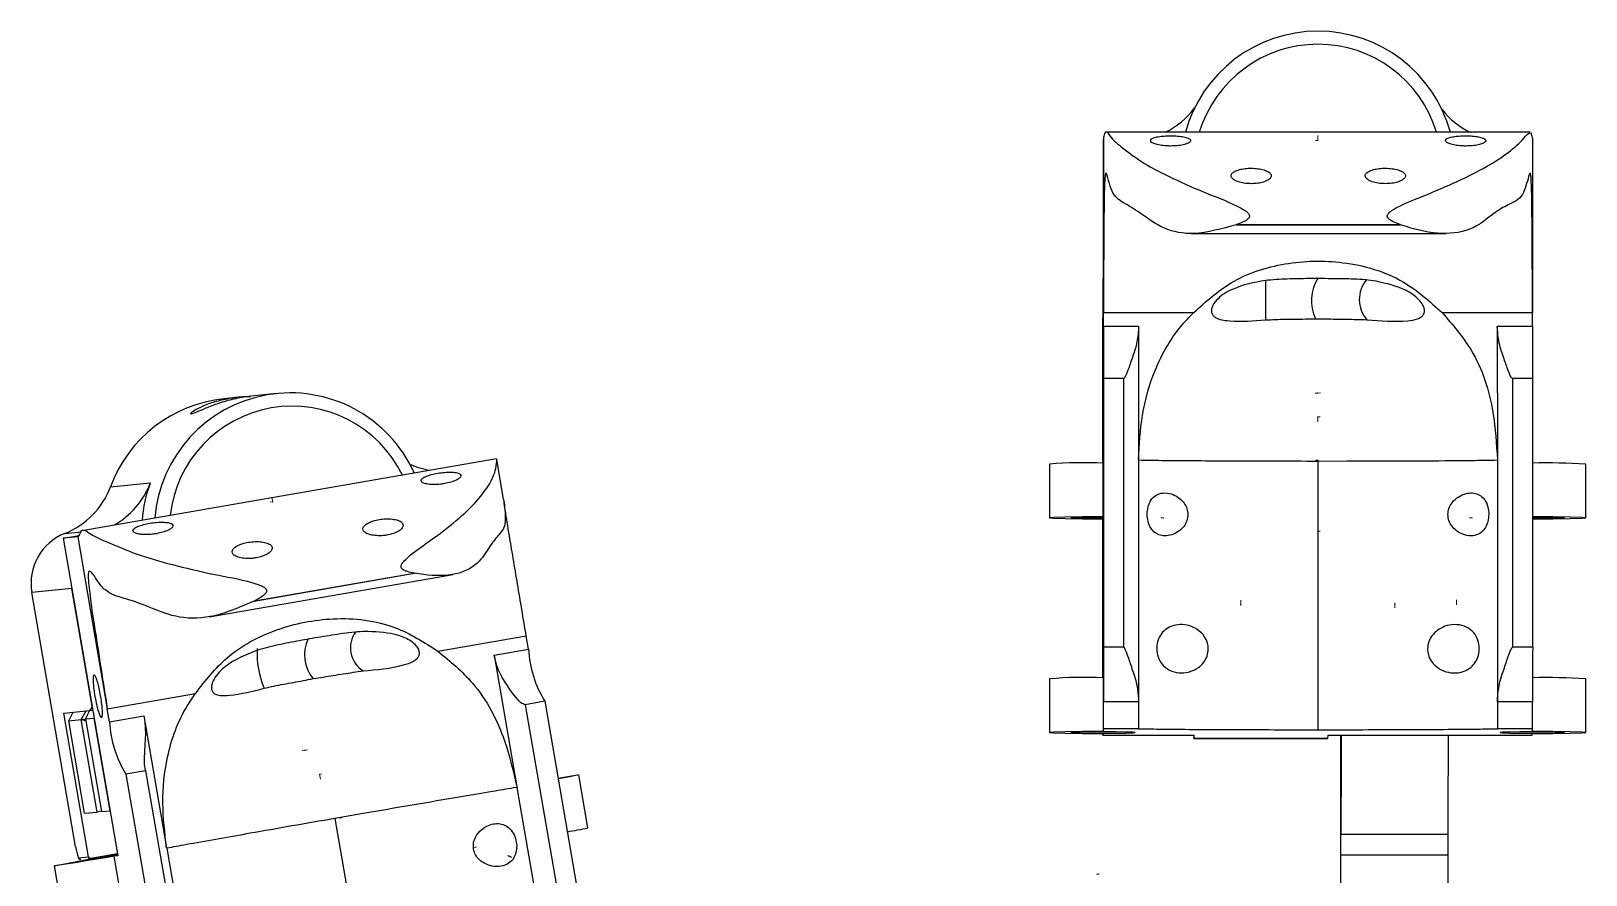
# Model space of a CAD drawing. Header units: millimetres. Extents: x 15 to 1184, y 5 to 836.
# Drawn here: x 801 to 858.9, y 695.7 to 727.2 of the extents above; entities that cross this region are included whole.
import ezdxf

# ---------------------------------------------------------------- set-up
doc = ezdxf.new("R2010")
doc.units = ezdxf.units.MM
doc.header["$PDSIZE"] = -1
doc.layers.get('0').update_dxf_attribs({"lineweight": 18})

msp = doc.modelspace()

# ---------------------------------------------------------------- linework, layer by layer
at = {"color": 7, "linetype": 'Continuous', "lineweight": 25}
for p, q in [((840.935, 723.173), (840.929, 723.09)), ((840.929, 723.09), (840.929, 711.093)), ((840.935, 723.173), (840.936, 716.674)), ((856.847, 723.392), (841.027, 723.392)), ((856.935, 723.173), (856.936, 716.674)), ((845.901, 719.955), (845.887, 719.95)), ((845.887, 719.95), (852.013, 719.95)), ((845.901, 719.955), (851.999, 719.955)), ((852.013, 719.95), (851.999, 719.955)), ((844.207, 719.624), (853.711, 719.624)), ((840.915, 716.426), (840.923, 716.518)), ((840.925, 716.541), (840.929, 716.591)), ((840.936, 716.674), (844.306, 716.674)), ((840.936, 716.174), (840.936, 716.674)), ((853.565, 716.674), (856.936, 716.674)), ((856.936, 716.174), (856.936, 716.674)), ((840.91, 711.365), (840.91, 716.253)), ((840.916, 711.072), (840.915, 716.426)), ((840.917, 712.648), (840.917, 716.147)), ((840.923, 712.718), (840.923, 716.217)), ((840.925, 716.242), (840.929, 716.292)), ((840.925, 716.242), (840.925, 712.743)), ((840.929, 712.792), (840.929, 716.292)), ((840.936, 716.174), (842.249, 716.174)), ((842.249, 716.174), (842.249, 711.194)), ((855.622, 716.174), (855.623, 711.194)), ((855.622, 716.174), (856.936, 716.174)), ((840.939, 714.216), (840.939, 704.218)), ((841.689, 714.216), (840.939, 714.216)), ((841.689, 714.216), (841.689, 704.218)), ((856.189, 714.216), (856.189, 704.218)), ((856.939, 714.216), (856.189, 714.216)), ((856.939, 714.216), (856.939, 704.218)), ((810.115, 713.666), (809.154, 713.568)), ((808.695, 713.522), (808.152, 713.467)), ((840.917, 712.648), (840.923, 712.718)), ((840.929, 712.648), (840.917, 712.648)), ((840.925, 712.743), (840.929, 712.792)), ((818.311, 711.234), (802.855, 708.551)), ((818.574, 709.722), (818.319, 711.206)), ((838.924, 711.031), (838.924, 709.031)), ((840.929, 711.093), (840.927, 711.072)), ((840.927, 709.072), (840.927, 711.072)), ((842.249, 711.194), (842.249, 711.175)), ((842.364, 711.172), (842.249, 711.175)), ((842.249, 711.175), (842.249, 702.177)), ((850.006, 711.137), (848.933, 711.135)), ((848.933, 711.135), (848.933, 701.138)), ((855.623, 711.175), (855.507, 711.172)), ((855.623, 711.194), (855.623, 711.175)), ((855.623, 711.175), (855.623, 702.177)), ((858.924, 709.031), (858.924, 711.031)), ((803.916, 710.184), (805.405, 710.335)), ((840.916, 703.074), (840.916, 708.99)), ((840.921, 708.99), (840.922, 709.006)), ((840.922, 709.006), (840.922, 703.074)), ((840.926, 709.056), (840.927, 709.072)), ((840.926, 703.074), (840.926, 709.056)), ((802.157, 708.272), (802.753, 708.375)), ((802.698, 708.327), (802.157, 708.272)), ((802.219, 708.452), (802.845, 708.515)), ((802.698, 708.327), (803.802, 701.921)), ((802.157, 708.272), (804.194, 696.446)), ((807.598, 705.346), (816.695, 706.925)), ((809.274, 705.929), (815.255, 706.967)), ((809.289, 705.936), (815.241, 706.969)), ((815.255, 706.967), (815.241, 706.969)), ((802.479, 706.4), (800.99, 706.25)), ((802.619, 696.788), (800.99, 706.25)), ((803.26, 701.866), (802.479, 706.4)), ((809.289, 705.936), (809.274, 705.929)), ((816.129, 704.061), (819.42, 704.632)), ((819.505, 704.139), (819.42, 704.632)), ((818.223, 703.917), (819.505, 704.139)), ((818.223, 703.917), (819.069, 699.008)), ((841.689, 704.218), (840.939, 704.218)), ((856.939, 704.218), (856.189, 704.218)), ((838.924, 703.032), (838.924, 701.033)), ((840.928, 703.074), (840.928, 701.074)), ((858.924, 701.033), (858.924, 703.032)), ((803.802, 701.921), (807.092, 702.492)), ((820.115, 702.196), (819.383, 702.069)), ((819.383, 702.069), (821.08, 692.214)), ((820.115, 702.196), (821.812, 692.341)), ((842.249, 702.177), (840.936, 702.177)), ((840.936, 701.177), (840.936, 702.177)), ((842.249, 702.177), (842.249, 701.177)), ((856.936, 702.177), (855.623, 702.177)), ((855.623, 702.177), (855.623, 701.177)), ((856.936, 701.177), (856.936, 702.177)), ((802.177, 701.757), (803.26, 701.866)), ((803.099, 696.405), (802.177, 701.757)), ((802.363, 701.475), (802.531, 701.793)), ((802.363, 701.475), (802.824, 701.521)), ((802.957, 698.026), (802.363, 701.475)), ((802.824, 701.521), (803.01, 701.841)), ((803.418, 698.072), (802.824, 701.521)), ((802.986, 701.538), (803.311, 701.571)), ((802.986, 701.538), (803.58, 698.089)), ((803.905, 698.122), (803.311, 701.571)), ((803.886, 701.429), (803.802, 701.921)), ((803.886, 701.429), (805.168, 701.651)), ((805.168, 701.651), (806.014, 696.742)), ((840.921, 700.992), (840.916, 700.93)), ((840.916, 700.93), (840.916, 700.992)), ((840.916, 700.93), (844.316, 700.93)), ((840.936, 701.177), (840.928, 701.074)), ((842.249, 701.177), (840.936, 701.177)), ((844.304, 700.93), (844.306, 700.806)), ((844.306, 700.806), (844.316, 700.93)), ((849.306, 700.806), (844.306, 700.806)), ((844.306, 700.805), (849.306, 700.805)), ((849.306, 700.806), (849.316, 700.93)), ((849.306, 700.805), (849.306, 700.806)), ((849.316, 700.93), (856.916, 700.93)), ((849.778, 700.93), (849.774, 699.66)), ((856.936, 701.177), (855.623, 701.177)), ((856.916, 700.93), (856.921, 700.992)), ((856.928, 701.074), (856.936, 701.177)), ((805.229, 699.612), (804.497, 699.485)), ((804.497, 699.485), (806.194, 689.631)), ((805.229, 699.612), (806.926, 689.758)), ((821.716, 697.485), (821.377, 699.456)), ((819.072, 698.99), (818.938, 698.968)), ((819.069, 699.008), (819.072, 698.99)), ((819.072, 698.99), (820.599, 690.121)), ((802.957, 698.026), (803.418, 698.072)), ((803.578, 698.1), (803.418, 698.072)), ((803.58, 698.089), (803.905, 698.122)), ((813.339, 698.013), (812.284, 697.83)), ((812.284, 697.83), (813.981, 687.976)), ((806.014, 696.742), (806.017, 696.724)), ((806.109, 696.741), (806.017, 696.724)), ((849.793, 697.253), (853.793, 697.253)), ((802.726, 696.367), (803.099, 696.405)), ((802.811, 696.307), (802.777, 696.303)), ((803.11, 696.337), (804.18, 696.522)), ((803.517, 696.378), (803.11, 696.337)), ((803.115, 696.308), (803.11, 696.337)), ((803.755, 696.423), (804.185, 696.498)), ((803.89, 696.437), (803.755, 696.423)), ((804.186, 696.488), (803.89, 696.437)), ((804.194, 696.446), (804.058, 696.433)), ((804.398, 694.462), (804.058, 696.433)), ((806.017, 696.724), (807.544, 687.855)), ((849.787, 694.839), (849.792, 696.464)), ((853.792, 696.464), (849.792, 696.464)), ((853.787, 694.839), (853.792, 696.464)), ((801.816, 696.066), (802.156, 694.095)), ((849.77, 695.757), (849.77, 694.566))]:
    msp.add_line(p, q, dxfattribs=at)
at = {"color": 7, "linetype": 'Continuous'}
for p, q in [((848.929, 723.09), (848.839, 723.09)), ((848.929, 723.09), (848.929, 723.27)), ((848.924, 713.68), (848.837, 713.681)), ((848.924, 713.68), (848.849, 713.681)), ((848.924, 713.68), (848.968, 713.684)), ((848.924, 713.68), (849.024, 713.683)), ((848.929, 712.792), (849.019, 712.792)), ((848.929, 712.792), (848.929, 712.612)), ((848.936, 711.175), (848.846, 711.175)), ((848.936, 711.175), (848.935, 711.171)), ((809.966, 709.627), (809.878, 709.612)), ((809.966, 709.627), (809.936, 709.805)), ((843.174, 709.031), (843.084, 709.031)), ((843.174, 709.031), (843.174, 709.027)), ((854.674, 709.031), (854.584, 709.031)), ((854.674, 709.031), (854.674, 709.027)), ((848.924, 708.533), (849.014, 708.533)), ((848.924, 708.533), (848.924, 708.53)), ((846.056, 705.805), (846.056, 705.965)), ((846.056, 705.805), (846.056, 705.764)), ((851.806, 705.805), (851.805, 705.868)), ((851.806, 705.805), (851.805, 705.677)), ((854.106, 705.805), (854.105, 705.976)), ((854.106, 705.805), (854.106, 705.832)), ((811.147, 700.372), (811.065, 700.358)), ((811.147, 700.372), (811.081, 700.36)), ((811.147, 700.372), (811.265, 700.391)), ((811.147, 700.372), (811.214, 700.382)), ((811.714, 699.477), (811.802, 699.492)), ((811.714, 699.477), (811.745, 699.3)), ((812.544, 697.857), (812.456, 697.841)), ((812.544, 697.857), (812.52, 697.854)), ((817.549, 696.764), (817.461, 696.749)), ((817.549, 696.764), (817.525, 696.762)), ((840.765, 695.759), (840.675, 695.759)), ((840.765, 695.759), (840.765, 695.755))]:
    msp.add_line(p, q, dxfattribs=at)
at = {"color": 7, "linetype": 'Continuous', "lineweight": 25}
for points in [[(840.927, 709.072), (840.162, 709.069), (839.512, 709.06), (839.078, 709.047), (838.924, 709.031), (839.075, 709.015), (839.507, 709.002), (840.156, 708.993), (840.921, 708.99)], [(840.922, 709.006), (840.463, 709.008), (840.074, 709.014), (839.815, 709.022), (839.724, 709.031), (839.816, 709.041), (840.077, 709.049), (840.467, 709.054), (840.926, 709.056)], [(856.921, 708.99), (857.686, 708.993), (858.336, 709.002), (858.77, 709.015), (858.924, 709.031), (858.773, 709.047), (858.341, 709.06), (857.692, 709.069), (856.927, 709.072)], [(856.926, 709.056), (857.385, 709.054), (857.774, 709.049), (858.033, 709.041), (858.124, 709.031), (858.032, 709.022), (857.771, 709.014), (857.381, 709.008), (856.922, 709.006)], [(840.928, 701.074), (840.162, 701.071), (839.512, 701.062), (839.078, 701.049), (838.924, 701.033), (839.075, 701.017), (839.508, 701.004), (840.156, 700.995), (840.921, 700.992)], [(842.124, 701.033), (842.034, 701.042), (841.774, 701.05), (841.385, 701.056), (840.926, 701.058), (840.467, 701.056), (840.077, 701.05), (839.816, 701.042), (839.724, 701.033), (839.815, 701.023), (840.074, 701.015), (840.463, 701.01), (840.922, 701.008), (841.382, 701.01), (841.771, 701.015), (842.032, 701.023), (842.124, 701.033)], [(849.8, 700.93), (849.8, 700.899), (849.798, 700.409), (849.797, 699.787), (849.795, 699.043), (849.794, 698.193), (849.793, 697.253)], [(853.793, 697.253), (853.794, 698.193), (853.795, 699.043), (853.797, 699.787), (853.798, 700.409), (853.8, 700.899), (853.8, 700.93)], [(855.724, 701.033), (855.815, 701.023), (856.074, 701.015), (856.463, 701.01), (856.922, 701.008), (857.382, 701.01), (857.771, 701.015), (858.032, 701.023), (858.124, 701.033), (858.034, 701.042), (857.774, 701.05), (857.385, 701.056), (856.926, 701.058), (856.467, 701.056), (856.077, 701.05), (855.816, 701.042), (855.724, 701.033)], [(856.921, 700.992), (857.687, 700.995), (858.336, 701.004), (858.771, 701.017), (858.924, 701.033), (858.773, 701.049), (858.341, 701.062), (857.693, 701.071), (856.928, 701.074)], [(849.774, 699.66), (849.773, 699.328), (849.773, 698.938), (849.772, 698.497), (849.771, 698.011), (849.771, 697.486), (849.771, 696.93), (849.77, 696.351), (849.77, 695.757)], [(820.607, 699.338), (821.106, 699.419), (821.358, 699.455), (821.313, 699.44), (820.978, 699.375), (820.612, 699.309)], [(804.058, 696.433), (803.29, 696.301), (802.598, 696.185), (802.087, 696.103), (801.835, 696.066), (801.88, 696.082), (802.215, 696.146), (802.79, 696.25), (803.517, 696.378)], [(804.187, 696.485), (803.953, 696.445), (803.471, 696.362), (803.043, 696.286), (802.738, 696.23), (802.608, 696.203), (802.674, 696.21), (802.925, 696.249), (803.321, 696.314), (803.793, 696.395), (804.191, 696.464)]]:
    msp.add_lwpolyline(points, dxfattribs=at)
for centre, radius, start, end in [((848.934, 722.036), 5.125, 15.34262, 164.65738), ((848.935, 722.047), 4.625, 16.91392, 163.08608), ((841.929, 726.09), 3, 295.94455, 323.36208), ((855.928, 726.09), 3, 217.68229, 244.05623), ((1119.883, 717.177), 272.909, 179.85234, 180.1629), ((850.24, 717.118), 1.549, 146.73224, 205.75736), ((851.614, 717.161), 1.138, 139.27889, 221.21088), ((1115.131, 715.677), 274.195, 179.89611, 180.30531), ((1151.244, 715.691), 294.309, 179.90601, 180.28725), ((810.624, 708.617), 5.068, 24.28317, 175.41016), ((808.67, 708.424), 5.069, 95.87135, 159.68979), ((810.692, 708.619), 4.573, 26.0177, 173.67564), ((1039.873, 711.338), 198.963, 179.99216, 180.09572), ((816.297, 713.726), 2.957, 245.62489, 261.11295), ((840.261, 694.826), 16.26, 87.65007, 94.71556), ((857.427, 686.907), 24.171, 86.44953, 91.18484), ((801.124, 711.222), 2.979, 291.56928, 339.60158), ((802.611, 711.375), 2.982, 298.61196, 339.58891), ((810.238, 708.53), 5.159, 159.51916, 175.43436), ((802.959, 706.595), 1.999, 111.70787, 189.95068), ((812.519, 703.926), 1.369, 154.14959, 220.34318), ((813.868, 704.185), 1.004, 143.06285, 238.26438), ((812.744, 703.987), 3.361, 176.94735, 202.85791), ((823.546, 704.341), 4.047, 182.85256, 212.00866), ((1160.228, 702.681), 319.292, 179.72417, 180.09039), ((1176.228, 702.681), 319.292, 179.72417, 180.09039), ((840.261, 686.828), 16.26, 87.65007, 94.71556), ((857.427, 678.908), 24.171, 86.44953, 91.18484), ((807.928, 701.63), 4.047, 182.85256, 212.00866), ((818.758, 710.806), 13.646, 279.25086, 282.51993), ((804.844, 697.126), 2.25, 188.642, 199.71557), ((423.012, 697.552), 426.781, 359.85398, 359.95991), ((427.012, 697.552), 426.781, 359.85398, 359.95991), ((803.596, 696.491), 0.504, 189.77077, 197.68599)]:
    msp.add_arc(centre, radius, start, end, dxfattribs=at)
for points, knots in [([(840.935, 723.173), (840.943, 723.182), (840.964, 723.21), (841.025, 723.53), (841.21, 723.155), (841.636, 722.824), (842.419, 722.226), (843.492, 721.682), (844.727, 721.128), (845.72, 720.77), (846.219, 720.48), (846.317, 720.399), (846.364, 720.345), (846.383, 720.289), (846.382, 720.252), (846.368, 720.213), (846.321, 720.152), (846.163, 720.05), (846.012, 719.995), (845.901, 719.955)], [0, 0, 0, 0, 0.164139, 0.473306, 1.107717, 2.265272, 3.423037, 4.581114, 5.738988, 6.705967, 6.844921, 6.894793, 6.956591, 6.978823, 7.001235, 7.021113, 7.054244, 7.144082, 7.385463, 7.385463, 7.385463, 7.385463]), ([(843.441, 722.881), (843.525, 722.883), (843.693, 722.888), (843.917, 722.924), (844.088, 722.977), (844.185, 723.041), (844.199, 723.107), (844.126, 723.168), (843.977, 723.216), (843.767, 723.249), (843.519, 723.263), (843.263, 723.26), (843.027, 723.239), (842.837, 723.2), (842.716, 723.146), (842.675, 723.083), (842.721, 723.016), (842.848, 722.956), (843.041, 722.909), (843.251, 722.884), (843.388, 722.882), (843.441, 722.881)], [0, 0, 0, 0, 0.175306, 0.350605, 0.526091, 0.701868, 0.877733, 1.053439, 1.228929, 1.40436, 1.579866, 1.755405, 1.930935, 2.106473, 2.281952, 2.45738, 2.632928, 2.808702, 2.98457, 3.160269, 3.270729, 3.270729, 3.270729, 3.270729]), ([(851.999, 719.955), (851.911, 719.987), (851.779, 720.036), (851.633, 720.115), (851.565, 720.172), (851.532, 720.213), (851.519, 720.256), (851.519, 720.294), (851.537, 720.34), (851.608, 720.431), (851.992, 720.676), (852.857, 721.01), (854.022, 721.502), (855.129, 722.04), (855.991, 722.592), (856.508, 723.026), (856.752, 723.352), (856.826, 723.368), (856.847, 723.373)], [0, 0, 0, 0, 0.193945, 0.291085, 0.329154, 0.367563, 0.388589, 0.40971, 0.43509, 0.479274, 0.627337, 1.335344, 2.444999, 3.586027, 4.695227, 5.833767, 6.582573, 6.870938, 6.870938, 6.870938, 6.870938]), ([(854.441, 722.881), (854.525, 722.883), (854.693, 722.888), (854.917, 722.924), (855.088, 722.977), (855.185, 723.041), (855.199, 723.107), (855.126, 723.168), (854.977, 723.216), (854.766, 723.249), (854.519, 723.263), (854.263, 723.26), (854.027, 723.239), (853.837, 723.2), (853.716, 723.146), (853.675, 723.083), (853.721, 723.016), (853.848, 722.956), (854.041, 722.909), (854.251, 722.884), (854.388, 722.882), (854.441, 722.881)], [0, 0, 0, 0, 0.175306, 0.350605, 0.526091, 0.701868, 0.877733, 1.053439, 1.228929, 1.40436, 1.579866, 1.755405, 1.930935, 2.106473, 2.281952, 2.45738, 2.632928, 2.808702, 2.98457, 3.160269, 3.270729, 3.270729, 3.270729, 3.270729]), ([(856.87, 723.382), (856.883, 723.336), (856.904, 723.257), (856.924, 723.177), (856.933, 723.173), (856.935, 723.173)], [0, 0, 0, 0, 0.1129472, 0.1964024, 0.2236197, 0.2236197, 0.2236197, 0.2236197]), ([(845.887, 719.95), (845.349, 719.8), (844.36, 719.524), (843.188, 719.742), (842.373, 720.349), (841.728, 720.758), (841.34, 720.958), (841.153, 721.468), (841.077, 721.814), (841.031, 721.877), (841.015, 721.857), (841.002, 721.794), (840.986, 721.625), (840.959, 720.914), (840.95, 719.22), (840.941, 717.667), (840.936, 716.674)], [0, 0, 0, 0, 1.443075, 2.653869, 3.779332, 4.899297, 6.021491, 6.580659, 7.139004, 7.238063, 7.315555, 7.393195, 7.503033, 7.782861, 9.007012, 11.179434, 11.179434, 11.179434, 11.179434]), ([(846.447, 721.479), (846.529, 721.482), (846.693, 721.488), (846.912, 721.538), (847.082, 721.61), (847.186, 721.7), (847.209, 721.799), (847.141, 721.896), (846.987, 721.978), (846.769, 722.033), (846.52, 722.058), (846.271, 722.051), (846.045, 722.017), (845.86, 721.959), (845.732, 721.878), (845.681, 721.782), (845.721, 721.681), (845.85, 721.588), (846.05, 721.518), (846.262, 721.483), (846.397, 721.48), (846.447, 721.479)], [0, 0, 0, 0, 0.176912, 0.353731, 0.533189, 0.719122, 0.9126, 1.111631, 1.310822, 1.503597, 1.686447, 1.861377, 2.0342, 2.211144, 2.396381, 2.590512, 2.79001, 2.988623, 3.18087, 3.365021, 3.473482, 3.473482, 3.473482, 3.473482]), ([(851.447, 721.479), (851.529, 721.482), (851.693, 721.488), (851.912, 721.538), (852.082, 721.61), (852.186, 721.7), (852.209, 721.799), (852.141, 721.896), (851.987, 721.978), (851.769, 722.033), (851.52, 722.058), (851.271, 722.051), (851.045, 722.017), (850.86, 721.959), (850.732, 721.878), (850.681, 721.782), (850.721, 721.681), (850.85, 721.588), (851.05, 721.518), (851.262, 721.483), (851.397, 721.48), (851.447, 721.479)], [0, 0, 0, 0, 0.176912, 0.353731, 0.533189, 0.719122, 0.9126, 1.111631, 1.310822, 1.503597, 1.686447, 1.861377, 2.0342, 2.211144, 2.396381, 2.590512, 2.79001, 2.988623, 3.18087, 3.365021, 3.473482, 3.473482, 3.473482, 3.473482]), ([(856.936, 716.674), (856.932, 717.328), (856.925, 718.636), (856.916, 720.263), (856.902, 721.335), (856.878, 721.737), (856.863, 721.839), (856.849, 721.875), (856.824, 721.86), (856.744, 721.591), (856.568, 720.904), (856.111, 720.748), (855.496, 720.4), (854.797, 719.786), (853.748, 719.538), (852.725, 719.719), (852.131, 719.912), (852.013, 719.95)], [0, 0, 0, 0, 1.430535, 2.859793, 3.576911, 3.757212, 3.839499, 3.922355, 4.01735, 4.243156, 5.238645, 6.498926, 7.409493, 8.346009, 9.623961, 10.896154, 11.209504, 11.209504, 11.209504, 11.209504]), ([(844.306, 716.674), (844.748, 717.076), (845.719, 717.96), (847.708, 718.596), (849.939, 718.643), (852.056, 718.035), (853.106, 717.088), (853.565, 716.674)], [0, 0, 0, 0, 1.808718, 3.982004, 6.180821, 8.591981, 10.464109, 10.464109, 10.464109, 10.464109]), ([(840.931, 717.116), (840.931, 717.16), (840.931, 717.294), (840.931, 717.511), (840.931, 717.729), (840.932, 717.879), (840.932, 717.946), (840.933, 717.92), (840.933, 717.806), (840.933, 717.616), (840.933, 717.371), (840.934, 717.1), (840.933, 716.832), (840.933, 716.598), (840.933, 716.424), (840.932, 716.331), (840.932, 716.327), (840.932, 716.415), (840.931, 716.583), (840.931, 716.813), (840.931, 717.003), (840.931, 717.104), (840.931, 717.116)], [0, 0, 0, 0, 0.085949, 0.25972, 0.433491, 0.607262, 0.781034, 0.954805, 1.128576, 1.302347, 1.476118, 1.649889, 1.82366, 1.997431, 2.171202, 2.344973, 2.518744, 2.692516, 2.866287, 3.040058, 3.213829, 3.23674, 3.23674, 3.23674, 3.23674]), ([(846.976, 717.876), (846.555, 717.798), (845.922, 717.68), (845.269, 717.283), (845.032, 716.996), (844.962, 716.813), (844.96, 716.681), (845.012, 716.574), (845.115, 716.483), (845.324, 716.399), (845.954, 716.329), (846.53, 716.37), (846.975, 716.402)], [0, 0, 0, 0, 1.256983, 1.888569, 2.204913, 2.356993, 2.510263, 2.646742, 2.773784, 2.983448, 3.36825, 4.675462, 4.675462, 4.675462, 4.675462]), ([(848.987, 717.945), (848.86, 717.944), (848.461, 717.941), (847.79, 717.933), (847.247, 717.895), (846.976, 717.876)], [0, 0, 0, 0, 0.381088, 1.196388, 2.012676, 2.012676, 2.012676, 2.012676]), ([(851.106, 717.843), (850.975, 717.862), (850.56, 717.923), (849.851, 717.93), (849.275, 717.94), (848.987, 717.945)], [0, 0, 0, 0, 0.395336, 1.259577, 2.12523, 2.12523, 2.12523, 2.12523]), ([(850.758, 716.411), (851.271, 716.368), (851.914, 716.315), (852.587, 716.411), (852.781, 716.502), (852.877, 716.598), (852.913, 716.718), (852.896, 716.855), (852.814, 717.031), (852.591, 717.28), (852.03, 717.638), (851.482, 717.759), (851.106, 717.843)], [0, 0, 0, 0, 1.503418, 1.881046, 2.041072, 2.202528, 2.347828, 2.473879, 2.660646, 2.950584, 3.463571, 4.593194, 4.593194, 4.593194, 4.593194]), ([(842.249, 711.194), (842.277, 711.751), (842.333, 712.884), (842.832, 714.645), (843.564, 715.927), (844.177, 716.544), (844.306, 716.674)], [0, 0, 0, 0, 1.683972, 3.422273, 5.497792, 6.052226, 6.052226, 6.052226, 6.052226]), ([(846.975, 716.402), (847.099, 716.409), (847.472, 716.43), (848.096, 716.431), (848.596, 716.44), (848.846, 716.445)], [0, 0, 0, 0, 0.373132, 1.122257, 1.871657, 1.871657, 1.871657, 1.871657]), ([(848.846, 716.445), (848.973, 716.444), (849.356, 716.439), (849.993, 716.433), (850.503, 716.418), (850.758, 716.411)], [0, 0, 0, 0, 0.381568, 1.147095, 1.912935, 1.912935, 1.912935, 1.912935]), ([(853.565, 716.674), (853.952, 716.227), (854.88, 715.158), (855.511, 713.191), (855.59, 711.784), (855.623, 711.194)], [0, 0, 0, 0, 1.786662, 4.275503, 6.073064, 6.073064, 6.073064, 6.073064]), ([(842.249, 716.174), (842.236, 715.974), (842.211, 715.574), (842.026, 715.029), (841.863, 714.565), (841.745, 714.259), (841.707, 714.229), (841.689, 714.216)], [0, 0, 0, 0, 0.389248, 0.776598, 1.221044, 1.676933, 2.067539, 2.067539, 2.067539, 2.067539]), ([(856.189, 714.216), (856.168, 714.233), (856.126, 714.267), (856.002, 714.591), (855.829, 715.073), (855.649, 715.625), (855.63, 716.017), (855.622, 716.174)], [0, 0, 0, 0, 0.433891, 0.867549, 1.307548, 1.764458, 2.070482, 2.070482, 2.070482, 2.070482]), ([(806.916, 712.913), (806.918, 712.905), (806.921, 712.887), (807.121, 712.971), (807.466, 713.121), (807.95, 713.31), (808.513, 713.469), (808.942, 713.554), (809.133, 713.564), (809.154, 713.565)], [0, 0, 0, 0, 0.278666, 0.671156, 1.070375, 1.491493, 1.916945, 2.323096, 2.373467, 2.373467, 2.373467, 2.373467]), ([(809.142, 713.542), (809.068, 713.543), (808.812, 713.543), (808.531, 713.502), (808.333, 713.472)], [0, 0, 0, 0, 0.2386293, 0.8148288, 0.8148288, 0.8148288, 0.8148288]), ([(808.333, 713.472), (808.15, 713.434), (807.785, 713.357), (807.342, 713.187), (807.014, 713.014), (806.941, 712.95), (806.904, 712.918)], [0, 0, 0, 0, 0.379053, 0.757634, 1.148623, 1.551299, 1.551299, 1.551299, 1.551299]), ([(815.241, 706.969), (815.156, 706.986), (815.03, 707.011), (814.885, 707.063), (814.814, 707.107), (814.777, 707.143), (814.758, 707.182), (814.752, 707.22), (814.76, 707.269), (814.809, 707.37), (815.113, 707.678), (815.825, 708.159), (816.738, 708.847), (817.538, 709.576), (818.071, 710.276), (818.298, 710.803), (818.324, 711.176), (818.316, 711.208), (818.314, 711.218)], [0, 0, 0, 0, 0.17249, 0.258884, 0.292742, 0.326902, 0.345601, 0.364386, 0.386958, 0.426255, 0.557939, 1.187623, 2.174524, 3.189327, 4.175823, 5.188414, 5.854384, 6.136088, 6.136088, 6.136088, 6.136088]), ([(816.375, 710.305), (816.455, 710.322), (816.617, 710.355), (816.813, 710.43), (816.945, 710.511), (816.998, 710.592), (816.966, 710.662), (816.853, 710.711), (816.67, 710.735), (816.44, 710.732), (816.187, 710.705), (815.94, 710.659), (815.726, 710.597), (815.57, 710.525), (815.491, 710.45), (815.496, 710.379), (815.585, 710.32), (815.748, 710.28), (815.967, 710.266), (816.187, 710.276), (816.322, 710.297), (816.375, 710.305)], [0, 0, 0, 0, 0.177352, 0.354697, 0.532232, 0.710062, 0.88798, 1.065736, 1.243274, 1.420754, 1.598309, 1.775896, 1.953476, 2.131063, 2.308591, 2.486066, 2.663663, 2.841489, 3.01941, 3.19716, 3.30891, 3.30891, 3.30891, 3.30891]), ([(843.244, 711.159), (843.081, 711.16), (842.755, 711.163), (842.495, 711.169), (842.364, 711.172)], [0, 0, 0, 0, 0.4397012, 0.880052, 0.880052, 0.880052, 0.880052]), ([(848.933, 711.135), (847.827, 711.137), (845.877, 711.139), (844.039, 711.152), (843.244, 711.158)], [0, 0, 0, 0, 3.227077, 5.688363, 5.688363, 5.688363, 5.688363]), ([(855.507, 711.172), (855.277, 711.168), (854.745, 711.157), (852.871, 711.143), (851.235, 711.139), (850.006, 711.137)], [0, 0, 0, 0, 0.876534, 2.024996, 5.501042, 5.501042, 5.501042, 5.501042]), ([(818.573, 709.727), (818.573, 709.726), (818.575, 709.721), (818.619, 709.421), (818.683, 708.73), (818.458, 708.479), (818.085, 708.025), (817.657, 707.294), (816.842, 706.863), (815.927, 706.863), (815.366, 706.95), (815.255, 706.967)], [0, 0, 0, 0, 0.052127, 0.216656, 0.941999, 1.860278, 2.523745, 3.206119, 4.137273, 5.064232, 5.292548, 5.292548, 5.292548, 5.292548]), ([(819.42, 704.632), (819.312, 705.278), (819.095, 706.568), (818.827, 708.149), (818.65, 709.221), (818.601, 709.54), (818.593, 709.594)], [0, 0, 0, 0, 1.933145, 3.864566, 4.833639, 5.030108, 5.030108, 5.030108, 5.030108]), ([(840.931, 709.118), (840.931, 709.162), (840.931, 709.296), (840.931, 709.513), (840.932, 709.731), (840.932, 709.881), (840.932, 709.947), (840.933, 709.922), (840.933, 709.808), (840.934, 709.618), (840.934, 709.373), (840.934, 709.101), (840.934, 708.834), (840.933, 708.6), (840.933, 708.426), (840.933, 708.332), (840.932, 708.329), (840.932, 708.416), (840.931, 708.585), (840.931, 708.815), (840.931, 709.005), (840.931, 709.106), (840.931, 709.118)], [0, 0, 0, 0, 0.085949, 0.25972, 0.433491, 0.607262, 0.781034, 0.954805, 1.128576, 1.302347, 1.476118, 1.649889, 1.82366, 1.997431, 2.171202, 2.344973, 2.518744, 2.692516, 2.866287, 3.040058, 3.213829, 3.23674, 3.23674, 3.23674, 3.23674]), ([(844.086, 709.151), (844.079, 709.227), (844.063, 709.379), (843.948, 709.587), (843.772, 709.771), (843.525, 709.914), (843.233, 709.978), (842.956, 709.926), (842.753, 709.771), (842.629, 709.558), (842.567, 709.307), (842.566, 709.031), (842.632, 708.763), (842.766, 708.545), (842.952, 708.406), (843.174, 708.348), (843.428, 708.369), (843.699, 708.48), (843.922, 708.675), (844.062, 708.914), (844.078, 709.074), (844.086, 709.151)], [0, 0, 0, 0, 0.216335, 0.431926, 0.670519, 0.956418, 1.281325, 1.597432, 1.866664, 2.108442, 2.353449, 2.613698, 2.882757, 3.143667, 3.388192, 3.629979, 3.892945, 4.193994, 4.522492, 4.758634, 4.977587, 4.977587, 4.977587, 4.977587]), ([(853.781, 709.151), (853.789, 709.075), (853.804, 708.923), (853.92, 708.717), (854.096, 708.536), (854.343, 708.397), (854.636, 708.338), (854.914, 708.397), (855.117, 708.559), (855.241, 708.776), (855.303, 709.029), (855.305, 709.305), (855.238, 709.571), (855.104, 709.784), (854.917, 709.917), (854.695, 709.97), (854.441, 709.944), (854.169, 709.828), (853.946, 709.63), (853.806, 709.388), (853.789, 709.228), (853.781, 709.151)], [0, 0, 0, 0, 0.216521, 0.432297, 0.671095, 0.957241, 1.282427, 1.598806, 1.86827, 2.110256, 2.355473, 2.615947, 2.885237, 3.146372, 3.391107, 3.633102, 3.896294, 4.197602, 4.526382, 4.762728, 4.981869, 4.981869, 4.981869, 4.981869]), ([(814.23, 708.388), (814.308, 708.406), (814.465, 708.44), (814.654, 708.526), (814.785, 708.627), (814.84, 708.735), (814.812, 708.839), (814.695, 708.925), (814.501, 708.98), (814.258, 708.999), (814.002, 708.981), (813.762, 708.933), (813.561, 708.861), (813.411, 708.77), (813.329, 708.668), (813.329, 708.563), (813.42, 708.468), (813.593, 708.397), (813.823, 708.361), (814.047, 708.362), (814.181, 708.381), (814.23, 708.388)], [0, 0, 0, 0, 0.179248, 0.358403, 0.540231, 0.72862, 0.924653, 1.126313, 1.328135, 1.523455, 1.70872, 1.885961, 2.061066, 2.240348, 2.428031, 2.624726, 2.826859, 3.028095, 3.222881, 3.409464, 3.519358, 3.519358, 3.519358, 3.519358]), ([(802.698, 708.327), (802.717, 708.337), (802.769, 708.366), (802.85, 708.688), (803.255, 708.341), (803.932, 708.077), (805.027, 707.608), (806.371, 707.244), (807.836, 706.899), (808.96, 706.71), (809.535, 706.506), (809.651, 706.443), (809.71, 706.397), (809.738, 706.345), (809.744, 706.309), (809.736, 706.267), (809.698, 706.199), (809.549, 706.073), (809.399, 705.994), (809.289, 705.936)], [0, 0, 0, 0, 0.187198, 0.539796, 1.263331, 2.5835, 3.90391, 5.224675, 6.545209, 7.648031, 7.806505, 7.863383, 7.933863, 7.959217, 7.984778, 8.007448, 8.045233, 8.147692, 8.422983, 8.422983, 8.422983, 8.422983]), ([(805.637, 708.441), (805.718, 708.458), (805.879, 708.491), (806.075, 708.566), (806.207, 708.648), (806.26, 708.729), (806.228, 708.798), (806.115, 708.847), (805.933, 708.871), (805.702, 708.869), (805.449, 708.842), (805.202, 708.795), (804.989, 708.733), (804.833, 708.662), (804.753, 708.587), (804.758, 708.515), (804.847, 708.456), (805.011, 708.416), (805.23, 708.402), (805.45, 708.413), (805.585, 708.433), (805.637, 708.441)], [0, 0, 0, 0, 0.177352, 0.354697, 0.532232, 0.710062, 0.88798, 1.065736, 1.243274, 1.420754, 1.598309, 1.775896, 1.953476, 2.131063, 2.308591, 2.486066, 2.663663, 2.841489, 3.01941, 3.19716, 3.30891, 3.30891, 3.30891, 3.30891]), ([(809.349, 707.541), (809.428, 707.558), (809.584, 707.593), (809.774, 707.679), (809.904, 707.78), (809.96, 707.888), (809.931, 707.992), (809.814, 708.077), (809.621, 708.133), (809.378, 708.152), (809.121, 708.134), (808.882, 708.086), (808.68, 708.014), (808.53, 707.923), (808.448, 707.821), (808.449, 707.716), (808.539, 707.621), (808.712, 707.549), (808.943, 707.513), (809.166, 707.514), (809.3, 707.534), (809.349, 707.541)], [0, 0, 0, 0, 0.179248, 0.358403, 0.540231, 0.72862, 0.924653, 1.126313, 1.328135, 1.523455, 1.70872, 1.885961, 2.061066, 2.240348, 2.428031, 2.624726, 2.826859, 3.028095, 3.222881, 3.409464, 3.519358, 3.519358, 3.519358, 3.519358]), ([(809.274, 705.929), (808.724, 705.692), (807.711, 705.257), (806.349, 705.283), (805.284, 705.752), (804.401, 706.054), (803.819, 706.194), (803.431, 706.672), (803.237, 707.003), (803.136, 707.059), (803.109, 707.038), (803.092, 706.975), (803.085, 706.806), (803.145, 706.103), (803.406, 704.432), (803.647, 702.901), (803.802, 701.921)], [0, 0, 0, 0, 1.559427, 2.867846, 4.084052, 5.294318, 6.506992, 7.111245, 7.714608, 7.821654, 7.905395, 7.989295, 8.107989, 8.410379, 9.733231, 12.080811, 12.080811, 12.080811, 12.080811]), ([(807.092, 702.492), (807.459, 702.963), (808.268, 703.998), (810.104, 704.962), (812.274, 705.386), (814.441, 705.146), (815.616, 704.391), (816.129, 704.061)], [0, 0, 0, 0, 1.794664, 3.951062, 6.132795, 8.525219, 10.3828, 10.3828, 10.3828, 10.3828]), ([(840.931, 704.117), (840.931, 704.218), (840.931, 704.421), (840.931, 704.694), (840.932, 704.903), (840.932, 705.026), (840.933, 705.048), (840.933, 704.968), (840.934, 704.794), (840.934, 704.545), (840.934, 704.251), (840.934, 703.943), (840.934, 703.657), (840.934, 703.425), (840.933, 703.273), (840.933, 703.218), (840.932, 703.267), (840.932, 703.414), (840.931, 703.641), (840.931, 703.89), (840.931, 704.054), (840.931, 704.117)], [0, 0, 0, 0, 0.196529, 0.393058, 0.589587, 0.786115, 0.982644, 1.179173, 1.375702, 1.572231, 1.76876, 1.965288, 2.161817, 2.358346, 2.554875, 2.751404, 2.947933, 3.144461, 3.34099, 3.537519, 3.660523, 3.660523, 3.660523, 3.660523]), ([(844.847, 704.148), (844.838, 704.058), (844.82, 703.878), (844.681, 703.637), (844.473, 703.436), (844.187, 703.292), (843.839, 703.233), (843.477, 703.295), (843.176, 703.486), (842.989, 703.762), (842.913, 704.062), (842.927, 704.352), (843.018, 704.613), (843.183, 704.829), (843.419, 704.986), (843.722, 705.066), (844.075, 705.046), (844.43, 704.903), (844.691, 704.658), (844.827, 704.388), (844.841, 704.222), (844.847, 704.148)], [0, 0, 0, 0, 0.262916, 0.525232, 0.802819, 1.120594, 1.484651, 1.878818, 2.259222, 2.592014, 2.884478, 3.157947, 3.427287, 3.703229, 3.997511, 4.323644, 4.690204, 5.084616, 5.463355, 5.734099, 5.950723, 5.950723, 5.950723, 5.950723]), ([(853.02, 704.148), (853.029, 704.238), (853.048, 704.418), (853.186, 704.66), (853.395, 704.863), (853.681, 705.011), (854.029, 705.074), (854.392, 705.018), (854.693, 704.834), (854.881, 704.563), (854.957, 704.265), (854.943, 703.975), (854.851, 703.711), (854.686, 703.491), (854.45, 703.329), (854.147, 703.243), (853.793, 703.258), (853.438, 703.397), (853.176, 703.639), (853.04, 703.907), (853.026, 704.074), (853.02, 704.148)], [0, 0, 0, 0, 0.263104, 0.525608, 0.803393, 1.121395, 1.485713, 1.880161, 2.260837, 2.593867, 2.88654, 3.160204, 3.429737, 3.705876, 4.000369, 4.326735, 4.693557, 5.088251, 5.46726, 5.738198, 5.954977, 5.954977, 5.954977, 5.954977]), ([(811.434, 704.539), (811.31, 704.516), (810.921, 704.445), (810.267, 704.324), (809.746, 704.195), (809.485, 704.13)], [0, 0, 0, 0, 0.377245, 1.184323, 1.992379, 1.992379, 1.992379, 1.992379]), ([(813.522, 704.797), (813.391, 704.794), (812.975, 704.784), (812.279, 704.67), (811.716, 704.583), (811.434, 704.539)], [0, 0, 0, 0, 0.39209, 1.249233, 2.107778, 2.107778, 2.107778, 2.107778]), ([(813.34, 703.331), (813.843, 703.376), (814.473, 703.433), (815.14, 703.64), (815.328, 703.762), (815.418, 703.873), (815.444, 703.996), (815.416, 704.128), (815.316, 704.287), (815.066, 704.493), (814.463, 704.751), (813.905, 704.778), (813.522, 704.797)], [0, 0, 0, 0, 1.497234, 1.873309, 2.032676, 2.193468, 2.338171, 2.463703, 2.649702, 2.938448, 3.449324, 4.5743, 4.5743, 4.5743, 4.5743]), ([(809.485, 704.13), (809.088, 703.982), (808.492, 703.758), (807.919, 703.257), (807.724, 702.934), (807.675, 702.742), (807.685, 702.612), (807.742, 702.516), (807.846, 702.445), (808.049, 702.398), (808.655, 702.437), (809.215, 702.574), (809.647, 702.681)], [0, 0, 0, 0, 1.237183, 1.85882, 2.170181, 2.319866, 2.470721, 2.605051, 2.730091, 2.936453, 3.315193, 4.601814, 4.601814, 4.601814, 4.601814]), ([(816.129, 704.061), (816.584, 703.686), (817.671, 702.789), (818.62, 700.958), (818.936, 699.584), (819.069, 699.008)], [0, 0, 0, 0, 1.78336, 4.267601, 6.06184, 6.06184, 6.06184, 6.06184]), ([(819.383, 702.069), (819.329, 702.084), (819.221, 702.114), (818.964, 702.416), (818.652, 702.865), (818.347, 703.38), (818.259, 703.763), (818.223, 703.917)], [0, 0, 0, 0, 0.473842, 0.947429, 1.427942, 1.926923, 2.261125, 2.261125, 2.261125, 2.261125]), ([(841.689, 704.218), (841.71, 704.192), (841.75, 704.139), (841.872, 703.791), (842.043, 703.29), (842.223, 702.728), (842.242, 702.335), (842.249, 702.177)], [0, 0, 0, 0, 0.448324, 0.896406, 1.351042, 1.82315, 2.139354, 2.139354, 2.139354, 2.139354]), ([(855.623, 702.177), (855.636, 702.381), (855.662, 702.787), (855.851, 703.346), (856.015, 703.827), (856.132, 704.151), (856.171, 704.197), (856.189, 704.218)], [0, 0, 0, 0, 0.40788, 0.813689, 1.275638, 1.747435, 2.142159, 2.142159, 2.142159, 2.142159]), ([(803.338, 702.376), (803.33, 702.419), (803.309, 702.551), (803.283, 702.765), (803.269, 702.978), (803.276, 703.125), (803.302, 703.188), (803.344, 703.161), (803.397, 703.047), (803.457, 702.858), (803.514, 702.617), (803.565, 702.349), (803.601, 702.085), (803.621, 701.856), (803.62, 701.686), (803.6, 701.595), (803.563, 701.594), (803.512, 701.682), (803.454, 701.849), (803.395, 702.077), (803.357, 702.264), (803.34, 702.364), (803.338, 702.376)], [0, 0, 0, 0, 0.088478, 0.267361, 0.446245, 0.625128, 0.804011, 0.982895, 1.161778, 1.340662, 1.519545, 1.698428, 1.877312, 2.056195, 2.235079, 2.413962, 2.592845, 2.771729, 2.950612, 3.129496, 3.308379, 3.331965, 3.331965, 3.331965, 3.331965]), ([(811.476, 703.04), (811.601, 703.06), (811.975, 703.121), (812.595, 703.222), (813.091, 703.295), (813.34, 703.331)], [0, 0, 0, 0, 0.376205, 1.130974, 1.88605, 1.88605, 1.88605, 1.88605]), ([(809.647, 702.681), (809.768, 702.709), (810.131, 702.793), (810.745, 702.899), (811.232, 702.993), (811.476, 703.04)], [0, 0, 0, 0, 0.371748, 1.118097, 1.864718, 1.864718, 1.864718, 1.864718]), ([(803.239, 701.991), (803.229, 701.979), (803.118, 701.846), (803.049, 701.685), (802.986, 701.538)], [0, 0, 0, 0, 0.0464369, 0.5235655, 0.5235655, 0.5235655, 0.5235655]), ([(806.014, 696.742), (805.946, 697.296), (805.809, 698.422), (805.997, 700.242), (806.494, 701.63), (806.988, 702.342), (807.092, 702.492)], [0, 0, 0, 0, 1.682213, 3.418698, 5.492049, 6.045904, 6.045904, 6.045904, 6.045904]), ([(802.824, 701.521), (802.827, 701.522), (802.881, 701.523), (802.936, 701.526), (802.988, 701.527)], [0, 0, 0, 0, 0.0099548, 0.1643584, 0.1643584, 0.1643584, 0.1643584]), ([(802.999, 701.46), (802.944, 701.48), (802.885, 701.5), (802.827, 701.52), (802.824, 701.521)], [0, 0, 0, 0, 0.1761855, 0.1861383, 0.1861383, 0.1861383, 0.1861383]), ([(805.168, 701.651), (805.193, 701.451), (805.241, 701.053), (805.19, 700.482), (805.17, 699.994), (805.189, 699.669), (805.216, 699.63), (805.229, 699.612)], [0, 0, 0, 0, 0.387625, 0.773359, 1.215951, 1.66994, 2.058917, 2.058917, 2.058917, 2.058917]), ([(842.249, 701.177), (842.427, 701.173), (842.822, 701.164), (843.77, 701.154), (844.926, 701.147), (846.264, 701.142), (847.599, 701.139), (848.507, 701.138), (848.933, 701.138)], [0, 0, 0, 0, 0.750164, 1.670631, 2.905169, 4.133502, 5.486355, 6.683911, 6.683911, 6.683911, 6.683911]), ([(848.933, 701.138), (849.49, 701.138), (850.645, 701.139), (852.271, 701.145), (853.62, 701.151), (854.567, 701.159), (855.203, 701.167), (855.49, 701.174), (855.623, 701.177)], [0, 0, 0, 0, 1.567518, 3.24762, 4.617652, 5.441504, 6.10968, 6.690391, 6.690391, 6.690391, 6.690391]), ([(818.938, 698.968), (818.685, 698.926), (818.1, 698.829), (816.179, 698.503), (814.557, 698.223), (813.339, 698.013)], [0, 0, 0, 0, 0.90507, 2.090922, 5.680133, 5.680133, 5.680133, 5.680133]), ([(812.284, 697.83), (811.212, 697.644), (809.322, 697.315), (807.615, 697.012), (806.876, 696.881)], [0, 0, 0, 0, 3.114948, 5.490713, 5.490713, 5.490713, 5.490713]), ([(817.454, 696.691), (817.475, 696.617), (817.516, 696.47), (817.669, 696.286), (817.881, 696.137), (818.16, 696.041), (818.475, 696.032), (818.758, 696.136), (818.949, 696.329), (819.048, 696.563), (819.074, 696.823), (819.029, 697.095), (818.91, 697.346), (818.728, 697.534), (818.505, 697.635), (818.259, 697.65), (817.998, 697.582), (817.736, 697.422), (817.541, 697.19), (817.438, 696.929), (817.449, 696.768), (817.454, 696.691)], [0, 0, 0, 0, 0.223066, 0.445365, 0.691381, 0.986176, 1.321192, 1.647134, 1.924744, 2.174044, 2.426674, 2.695021, 2.972451, 3.241479, 3.493612, 3.742922, 4.01407, 4.324486, 4.663205, 4.906694, 5.13246, 5.13246, 5.13246, 5.13246]), ([(806.876, 696.882), (806.729, 696.855), (806.436, 696.801), (806.218, 696.761), (806.109, 696.741)], [0, 0, 0, 0, 0.3893971, 0.7793696, 0.7793696, 0.7793696, 0.7793696]), ([(802.726, 696.367), (802.738, 696.344), (802.758, 696.307), (802.772, 696.304), (802.777, 696.303)], [0, 0, 0, 0, 0.05508721, 0.0873863, 0.0873863, 0.0873863, 0.0873863]), ([(818.715, 696.447), (818.732, 696.444), (818.773, 696.437), (818.836, 696.403), (818.874, 696.382)], [0, 0, 0, 0, 0.0672916, 0.1736881, 0.1736881, 0.1736881, 0.1736881])]:
    msp.add_open_spline(points, degree=3, knots=knots, dxfattribs=at)
at = {"color": 7, "linetype": 'Continuous'}
for p in [(848.929, 723.09), (848.924, 713.68), (848.924, 713.68), (848.929, 712.792), (848.936, 711.175), (809.966, 709.627), (843.174, 709.031), (854.674, 709.031), (848.924, 708.533), (846.056, 705.805), (851.806, 705.805), (854.106, 705.805), (811.147, 700.372), (811.147, 700.372), (811.714, 699.477), (812.544, 697.857), (817.549, 696.764), (840.765, 695.759)]:
    msp.add_point(p, dxfattribs=at)

doc.saveas('drawing.dxf')
